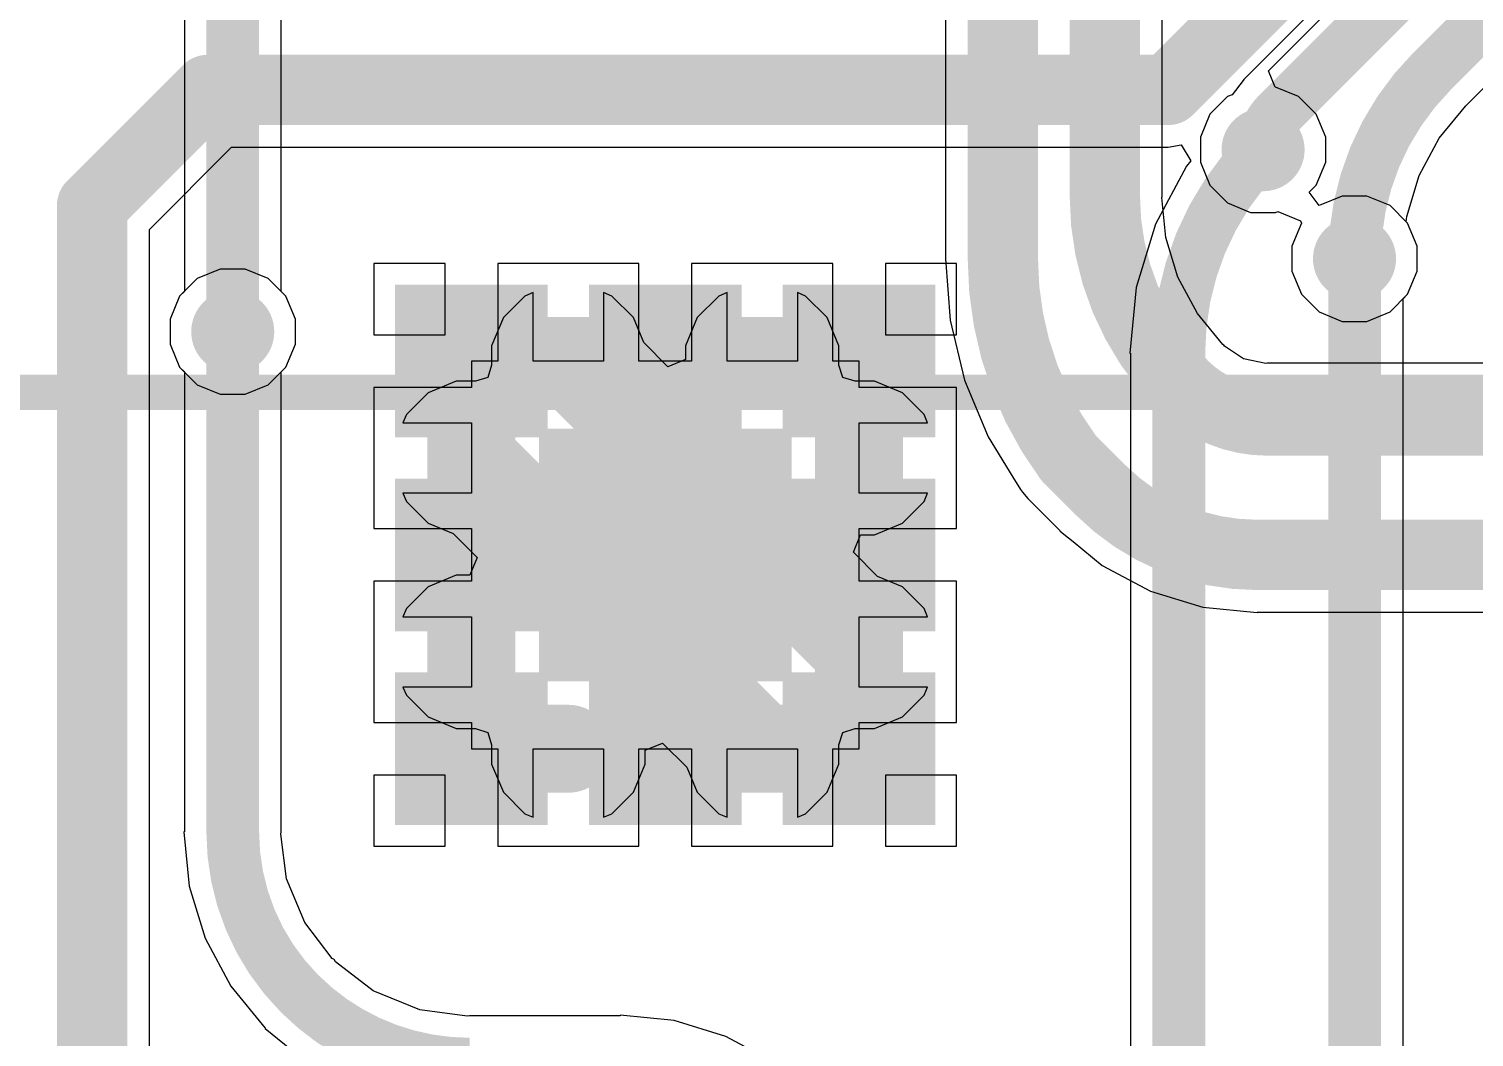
# Model space of a CAD drawing. Header units: millimetres. Extents: x -0.86 to 3.12, y -2.15 to 0.92.
# Drawn here: x 0.3533 to 0.7643, y -0.9484 to -0.6617 of the extents above; entities that cross this region are included whole.
import ezdxf

# ---------------------------------------------------------------- set-up
doc = ezdxf.new("R2010")
doc.units = ezdxf.units.MM
doc.header["$MEASUREMENT"] = 0
for name, color, linetype in [('BottomLayer', 5, 'Continuous'), ('BottomSolder', 6, 'Continuous'), ('Mechanical1', 6, 'Continuous'), ('Mechanical2', 216, 'Continuous'), ('MultiLayer', 9, 'Continuous'), ('PadHoleLayer', 156, 'Continuous'), ('TopLayer', 1, 'Continuous'), ('TopPaste', 8, 'Continuous'), ('TopSolder', 216, 'Continuous'), ('ViaHoleLayer', 16, 'Continuous')]:
    doc.layers.add(name, color=color, linetype=linetype)

# ---------------------------------------------------------------- blocks, each defined once
blk = doc.blocks.new('38_SMD_M______12')
at = {"layer": 'BottomLayer'}
h = blk.add_hatch(color=5, dxfattribs=at)
edge = h.paths.add_edge_path()
edge.add_arc((-0.0767716, 0.1007875), 0.011811, 0, 360)
h = blk.add_hatch(color=5, dxfattribs=at)
edge = h.paths.add_edge_path()
edge.add_arc((-0.0216537, 0.1007875), 0.011811, 0, 360)
h = blk.add_hatch(color=5, dxfattribs=at)
edge = h.paths.add_edge_path()
edge.add_arc((-0.1043305, 0.0732284), 0.011811, 0, 360)
h = blk.add_hatch(color=5, dxfattribs=at)
edge = h.paths.add_edge_path()
edge.add_arc((-0.0492127, 0.0732284), 0.011811, 0, 360)
h = blk.add_hatch(color=5, dxfattribs=at)
edge = h.paths.add_edge_path()
edge.add_arc((0.0059056, 0.0732284), 0.011811, 0, 360)
h = blk.add_hatch(color=5, dxfattribs=at)
edge = h.paths.add_edge_path()
edge.add_arc((-0.0767719, 0.0456691), 0.011811, 0, 360)
h = blk.add_hatch(color=5, dxfattribs=at)
edge = h.paths.add_edge_path()
edge.add_arc((-0.0216534, 0.0456694), 0.011811, 0, 360)
h = blk.add_hatch(color=5, dxfattribs=at)
edge = h.paths.add_edge_path()
edge.add_arc((-0.1043308, 0.0181101), 0.011811, 0, 360)
h = blk.add_hatch(color=5, dxfattribs=at)
edge = h.paths.add_edge_path()
edge.add_arc((-0.0492125, 0.0181103), 0.011811, 0, 360)
h = blk.add_hatch(color=5, dxfattribs=at)
edge = h.paths.add_edge_path()
edge.add_arc((0.0059054, 0.0181102), 0.011811, 0, 360)
h = blk.add_hatch(color=5, dxfattribs=at)
edge = h.paths.add_edge_path()
edge.add_arc((-0.0767717, -0.0094488), 0.011811, 0, 360)
h = blk.add_hatch(color=5, dxfattribs=at)
edge = h.paths.add_edge_path()
edge.add_arc((-0.0216534, -0.0094486), 0.011811, 0, 360)
at = {"layer": 'BottomSolder'}
h = blk.add_hatch(color=6, dxfattribs=at)
edge = h.paths.add_edge_path()
edge.add_arc((-0.0767716, 0.1007875), 0.011811, 0, 360)
h = blk.add_hatch(color=6, dxfattribs=at)
edge = h.paths.add_edge_path()
edge.add_arc((-0.0216537, 0.1007875), 0.011811, 0, 360)
h = blk.add_hatch(color=6, dxfattribs=at)
edge = h.paths.add_edge_path()
edge.add_arc((-0.1043305, 0.0732284), 0.011811, 0, 360)
h = blk.add_hatch(color=6, dxfattribs=at)
edge = h.paths.add_edge_path()
edge.add_arc((-0.0492127, 0.0732284), 0.011811, 0, 360)
h = blk.add_hatch(color=6, dxfattribs=at)
edge = h.paths.add_edge_path()
edge.add_arc((0.0059056, 0.0732284), 0.011811, 0, 360)
h = blk.add_hatch(color=6, dxfattribs=at)
edge = h.paths.add_edge_path()
edge.add_arc((-0.0767719, 0.0456691), 0.011811, 0, 360)
h = blk.add_hatch(color=6, dxfattribs=at)
edge = h.paths.add_edge_path()
edge.add_arc((-0.0216534, 0.0456694), 0.011811, 0, 360)
h = blk.add_hatch(color=6, dxfattribs=at)
edge = h.paths.add_edge_path()
edge.add_arc((-0.1043308, 0.0181101), 0.011811, 0, 360)
h = blk.add_hatch(color=6, dxfattribs=at)
edge = h.paths.add_edge_path()
edge.add_arc((-0.0492125, 0.0181103), 0.011811, 0, 360)
h = blk.add_hatch(color=6, dxfattribs=at)
edge = h.paths.add_edge_path()
edge.add_arc((0.0059054, 0.0181102), 0.011811, 0, 360)
h = blk.add_hatch(color=6, dxfattribs=at)
edge = h.paths.add_edge_path()
edge.add_arc((-0.0767717, -0.0094488), 0.011811, 0, 360)
h = blk.add_hatch(color=6, dxfattribs=at)
edge = h.paths.add_edge_path()
edge.add_arc((-0.0216534, -0.0094486), 0.011811, 0, 360)
at = {"layer": 'MultiLayer'}
h = blk.add_hatch(color=9, dxfattribs=at)
edge = h.paths.add_edge_path()
edge.add_arc((-0.0767716, 0.1007875), 0.011811, 0, 360)
h = blk.add_hatch(color=9, dxfattribs=at)
edge = h.paths.add_edge_path()
edge.add_arc((-0.0216537, 0.1007875), 0.011811, 0, 360)
h = blk.add_hatch(color=9, dxfattribs=at)
edge = h.paths.add_edge_path()
edge.add_arc((-0.1043305, 0.0732284), 0.011811, 0, 360)
h = blk.add_hatch(color=9, dxfattribs=at)
edge = h.paths.add_edge_path()
edge.add_arc((-0.0492127, 0.0732284), 0.011811, 0, 360)
h = blk.add_hatch(color=9, dxfattribs=at)
edge = h.paths.add_edge_path()
edge.add_arc((0.0059056, 0.0732284), 0.011811, 0, 360)
h = blk.add_hatch(color=9, dxfattribs=at)
edge = h.paths.add_edge_path()
edge.add_arc((-0.0767719, 0.0456691), 0.011811, 0, 360)
h = blk.add_hatch(color=9, dxfattribs=at)
edge = h.paths.add_edge_path()
edge.add_arc((-0.0216534, 0.0456694), 0.011811, 0, 360)
h = blk.add_hatch(color=9, dxfattribs=at)
edge = h.paths.add_edge_path()
edge.add_arc((-0.1043308, 0.0181101), 0.011811, 0, 360)
h = blk.add_hatch(color=9, dxfattribs=at)
edge = h.paths.add_edge_path()
edge.add_arc((-0.0492125, 0.0181103), 0.011811, 0, 360)
h = blk.add_hatch(color=9, dxfattribs=at)
edge = h.paths.add_edge_path()
edge.add_arc((0.0059054, 0.0181102), 0.011811, 0, 360)
h = blk.add_hatch(color=9, dxfattribs=at)
edge = h.paths.add_edge_path()
edge.add_arc((-0.0767717, -0.0094488), 0.011811, 0, 360)
h = blk.add_hatch(color=9, dxfattribs=at)
edge = h.paths.add_edge_path()
edge.add_arc((-0.0216534, -0.0094486), 0.011811, 0, 360)
at = {"layer": 'PadHoleLayer'}
h = blk.add_hatch(color=156, dxfattribs=at)
edge = h.paths.add_edge_path()
edge.add_arc((-0.0767716, 0.1007875), 0.0059055, 0, 360)
h = blk.add_hatch(color=156, dxfattribs=at)
edge = h.paths.add_edge_path()
edge.add_arc((-0.0216537, 0.1007875), 0.0059055, 0, 360)
h = blk.add_hatch(color=156, dxfattribs=at)
edge = h.paths.add_edge_path()
edge.add_arc((-0.1043305, 0.0732284), 0.0059055, 0, 360)
h = blk.add_hatch(color=156, dxfattribs=at)
edge = h.paths.add_edge_path()
edge.add_arc((-0.0492127, 0.0732284), 0.0059055, 0, 360)
h = blk.add_hatch(color=156, dxfattribs=at)
edge = h.paths.add_edge_path()
edge.add_arc((0.0059056, 0.0732284), 0.0059055, 0, 360)
h = blk.add_hatch(color=156, dxfattribs=at)
edge = h.paths.add_edge_path()
edge.add_arc((-0.0767719, 0.0456691), 0.0059055, 0, 360)
h = blk.add_hatch(color=156, dxfattribs=at)
edge = h.paths.add_edge_path()
edge.add_arc((-0.0216534, 0.0456694), 0.0059055, 0, 360)
h = blk.add_hatch(color=156, dxfattribs=at)
edge = h.paths.add_edge_path()
edge.add_arc((-0.1043308, 0.0181101), 0.0059055, 0, 360)
h = blk.add_hatch(color=156, dxfattribs=at)
edge = h.paths.add_edge_path()
edge.add_arc((-0.0492125, 0.0181103), 0.0059055, 0, 360)
h = blk.add_hatch(color=156, dxfattribs=at)
edge = h.paths.add_edge_path()
edge.add_arc((0.0059054, 0.0181102), 0.0059055, 0, 360)
h = blk.add_hatch(color=156, dxfattribs=at)
edge = h.paths.add_edge_path()
edge.add_arc((-0.0767717, -0.0094488), 0.0059055, 0, 360)
h = blk.add_hatch(color=156, dxfattribs=at)
edge = h.paths.add_edge_path()
edge.add_arc((-0.0216534, -0.0094486), 0.0059055, 0, 360)
at = {"layer": 'TopLayer'}
for points in [[(-0.12204715, 0.11850385), (-0.08661405, 0.11850385), (-0.08661405, 0.08307075), (-0.12204715, 0.08307075)], [(-0.06692895, 0.11850385), (-0.03149585, 0.11850385), (-0.03149585, 0.08307075), (-0.06692895, 0.08307075)], [(-0.01181115, 0.11850395), (0.02362195, 0.11850395), (0.02362195, 0.08307085), (-0.01181115, 0.08307085)], [(-0.12204725, 0.06338585), (-0.08661415, 0.06338585), (-0.08661415, 0.02795275), (-0.12204725, 0.02795275)], [(-0.06692895, 0.06338595), (-0.03149585, 0.06338595), (-0.03149585, 0.02795285), (-0.06692895, 0.02795285)], [(-0.01181105, 0.06338595), (0.02362205, 0.06338595), (0.02362205, 0.02795285), (-0.01181105, 0.02795285)], [(-0.12204705, 0.00826765), (-0.08661395, 0.00826765), (-0.08661395, -0.02716545), (-0.12204705, -0.02716545)], [(-0.06692925, 0.00826795), (-0.03149615, 0.00826795), (-0.03149615, -0.02716515), (-0.06692925, -0.02716515)], [(-0.01181105, 0.00826785), (0.02362205, 0.00826785), (0.02362205, -0.02716525), (-0.01181105, -0.02716525)]]:
    blk.add_hatch(color=1, dxfattribs=at).paths.add_polyline_path(points)
h = blk.add_hatch(color=1, dxfattribs=at)
edge = h.paths.add_edge_path()
edge.add_arc((-0.0767716, 0.1007875), 0.011811, 0, 360)
h = blk.add_hatch(color=1, dxfattribs=at)
edge = h.paths.add_edge_path()
edge.add_arc((-0.0216537, 0.1007875), 0.011811, 0, 360)
h = blk.add_hatch(color=1, dxfattribs=at)
edge = h.paths.add_edge_path()
edge.add_arc((-0.1043305, 0.0732284), 0.011811, 0, 360)
h = blk.add_hatch(color=1, dxfattribs=at)
edge = h.paths.add_edge_path()
edge.add_arc((-0.0492127, 0.0732284), 0.011811, 0, 360)
h = blk.add_hatch(color=1, dxfattribs=at)
edge = h.paths.add_edge_path()
edge.add_arc((0.0059056, 0.0732284), 0.011811, 0, 360)
h = blk.add_hatch(color=1, dxfattribs=at)
edge = h.paths.add_edge_path()
edge.add_arc((-0.0767719, 0.0456691), 0.011811, 0, 360)
h = blk.add_hatch(color=1, dxfattribs=at)
edge = h.paths.add_edge_path()
edge.add_arc((-0.0216534, 0.0456694), 0.011811, 0, 360)
h = blk.add_hatch(color=1, dxfattribs=at)
edge = h.paths.add_edge_path()
edge.add_arc((-0.1043308, 0.0181101), 0.011811, 0, 360)
h = blk.add_hatch(color=1, dxfattribs=at)
edge = h.paths.add_edge_path()
edge.add_arc((-0.0492125, 0.0181103), 0.011811, 0, 360)
h = blk.add_hatch(color=1, dxfattribs=at)
edge = h.paths.add_edge_path()
edge.add_arc((0.0059054, 0.0181102), 0.011811, 0, 360)
h = blk.add_hatch(color=1, dxfattribs=at)
edge = h.paths.add_edge_path()
edge.add_arc((-0.0767717, -0.0094488), 0.011811, 0, 360)
h = blk.add_hatch(color=1, dxfattribs=at)
edge = h.paths.add_edge_path()
edge.add_arc((-0.0216534, -0.0094486), 0.011811, 0, 360)
at = {"layer": 'TopPaste'}
for points in [[(-0.12204715, 0.11850385), (-0.08661405, 0.11850385), (-0.08661405, 0.08307075), (-0.12204715, 0.08307075)], [(-0.06692895, 0.11850385), (-0.03149585, 0.11850385), (-0.03149585, 0.08307075), (-0.06692895, 0.08307075)], [(-0.01181115, 0.11850395), (0.02362195, 0.11850395), (0.02362195, 0.08307085), (-0.01181115, 0.08307085)], [(-0.12204725, 0.06338585), (-0.08661415, 0.06338585), (-0.08661415, 0.02795275), (-0.12204725, 0.02795275)], [(-0.06692895, 0.06338595), (-0.03149585, 0.06338595), (-0.03149585, 0.02795285), (-0.06692895, 0.02795285)], [(-0.01181105, 0.06338595), (0.02362205, 0.06338595), (0.02362205, 0.02795285), (-0.01181105, 0.02795285)], [(-0.12204705, 0.00826765), (-0.08661395, 0.00826765), (-0.08661395, -0.02716545), (-0.12204705, -0.02716545)], [(-0.06692925, 0.00826795), (-0.03149615, 0.00826795), (-0.03149615, -0.02716515), (-0.06692925, -0.02716515)], [(-0.01181105, 0.00826785), (0.02362205, 0.00826785), (0.02362205, -0.02716525), (-0.01181105, -0.02716525)]]:
    blk.add_hatch(color=8, dxfattribs=at).paths.add_polyline_path(points)
at = {"layer": 'TopSolder'}
for points in [[(-0.12604715, 0.12250385), (-0.08261405, 0.12250385), (-0.08261405, 0.07907075), (-0.12604715, 0.07907075)], [(-0.07092895, 0.12250385), (-0.02749585, 0.12250385), (-0.02749585, 0.07907075), (-0.07092895, 0.07907075)], [(-0.01581115, 0.12250395), (0.02762195, 0.12250395), (0.02762195, 0.07907085), (-0.01581115, 0.07907085)], [(-0.12604725, 0.06738585), (-0.08261415, 0.06738585), (-0.08261415, 0.02395275), (-0.12604725, 0.02395275)], [(-0.07092895, 0.06738595), (-0.02749585, 0.06738595), (-0.02749585, 0.02395285), (-0.07092895, 0.02395285)], [(-0.01581105, 0.06738595), (0.02762205, 0.06738595), (0.02762205, 0.02395285), (-0.01581105, 0.02395285)], [(-0.12604705, 0.01226765), (-0.08261395, 0.01226765), (-0.08261395, -0.03116545), (-0.12604705, -0.03116545)], [(-0.07092925, 0.01226795), (-0.02749615, 0.01226795), (-0.02749615, -0.03116515), (-0.07092925, -0.03116515)], [(-0.01581105, 0.01226785), (0.02762205, 0.01226785), (0.02762205, -0.03116525), (-0.01581105, -0.03116525)]]:
    blk.add_hatch(color=216, dxfattribs=at).paths.add_polyline_path(points)
h = blk.add_hatch(color=216, dxfattribs=at)
edge = h.paths.add_edge_path()
edge.add_arc((-0.0767716, 0.1007875), 0.011811, 0, 360)
h = blk.add_hatch(color=216, dxfattribs=at)
edge = h.paths.add_edge_path()
edge.add_arc((-0.0216537, 0.1007875), 0.011811, 0, 360)
h = blk.add_hatch(color=216, dxfattribs=at)
edge = h.paths.add_edge_path()
edge.add_arc((-0.1043305, 0.0732284), 0.011811, 0, 360)
h = blk.add_hatch(color=216, dxfattribs=at)
edge = h.paths.add_edge_path()
edge.add_arc((-0.0492127, 0.0732284), 0.011811, 0, 360)
h = blk.add_hatch(color=216, dxfattribs=at)
edge = h.paths.add_edge_path()
edge.add_arc((0.0059056, 0.0732284), 0.011811, 0, 360)
h = blk.add_hatch(color=216, dxfattribs=at)
edge = h.paths.add_edge_path()
edge.add_arc((-0.0767719, 0.0456691), 0.011811, 0, 360)
h = blk.add_hatch(color=216, dxfattribs=at)
edge = h.paths.add_edge_path()
edge.add_arc((-0.0216534, 0.0456694), 0.011811, 0, 360)
h = blk.add_hatch(color=216, dxfattribs=at)
edge = h.paths.add_edge_path()
edge.add_arc((-0.1043308, 0.0181101), 0.011811, 0, 360)
h = blk.add_hatch(color=216, dxfattribs=at)
edge = h.paths.add_edge_path()
edge.add_arc((-0.0492125, 0.0181103), 0.011811, 0, 360)
h = blk.add_hatch(color=216, dxfattribs=at)
edge = h.paths.add_edge_path()
edge.add_arc((0.0059054, 0.0181102), 0.011811, 0, 360)
h = blk.add_hatch(color=216, dxfattribs=at)
edge = h.paths.add_edge_path()
edge.add_arc((-0.0767717, -0.0094488), 0.011811, 0, 360)
h = blk.add_hatch(color=216, dxfattribs=at)
edge = h.paths.add_edge_path()
edge.add_arc((-0.0216534, -0.0094486), 0.011811, 0, 360)

msp = doc.modelspace()

# ---------------------------------------------------------------- hatches: boundary and pattern name
at = {"layer": 'BottomLayer'}
h = msp.add_hatch(color=5, dxfattribs=at)
edge = h.paths.add_edge_path()
edge.add_arc((0.7042784, -0.6960467), 0.011811, 0, 360)
h = msp.add_hatch(color=5, dxfattribs=at)
edge = h.paths.add_edge_path()
edge.add_arc((0.7302784, -0.7270467), 0.011811, 0, 360)
h = msp.add_hatch(color=5, dxfattribs=at)
edge = h.paths.add_edge_path()
edge.add_arc((0.4112784, -0.7477897), 0.011811, 0, 360)
msp.add_hatch(color=5, dxfattribs=at).paths.add_polyline_path([(0.4983678, -0.84717), (0.570189, -0.84717), (0.570189, -0.7753488), (0.4983678, -0.7753488)])
at = {"layer": 'TopLayer'}
h = msp.add_hatch(color=1, dxfattribs=at)
edge = h.paths.add_edge_path()
edge.add_arc((0.7042784, -0.6960467), 0.011811, 0, 360)
h = msp.add_hatch(color=1, dxfattribs=at)
edge = h.paths.add_edge_path()
edge.add_arc((0.7302784, -0.7270467), 0.011811, 0, 360)
h = msp.add_hatch(color=1, dxfattribs=at)
edge = h.paths.add_edge_path()
edge.add_arc((0.4112784, -0.7477897), 0.011811, 0, 360)
at = {"layer": 'ViaHoleLayer'}
h = msp.add_hatch(color=16, dxfattribs=at)
edge = h.paths.add_edge_path()
edge.add_arc((0.7042784, -0.6960467), 0.0059055, 0, 360)
h = msp.add_hatch(color=16, dxfattribs=at)
edge = h.paths.add_edge_path()
edge.add_arc((0.7302784, -0.7270467), 0.0059055, 0, 360)
h = msp.add_hatch(color=16, dxfattribs=at)
edge = h.paths.add_edge_path()
edge.add_arc((0.4112784, -0.7477897), 0.0059055, 0, 360)

# ---------------------------------------------------------------- linework, layer by layer
at = {"layer": 'BottomLayer'}
for p, q in [((0.8128568, -0.5620023), (0.7023237, -0.6725354)), ((0.3975139, -0.5907452), (0.3975139, -0.7363657)), ((0.4250429, -0.7363657), (0.4250429, -0.5907452)), ((0.6139649, -0.6202047), (0.6139649, -0.7270467)), ((0.6755919, -0.7093101), (0.6755919, -0.6502047)), ((0.7023237, -0.6725354), (0.6987882, -0.6760707)), ((0.7621112, -0.683426), (0.7752487, -0.6702885)), ((0.6985715, -0.6763907), (0.6954879, -0.6804094)), ((0.6987791, -0.67608), (0.6985715, -0.6763907)), ((0.6987882, -0.6760707), (0.6987791, -0.67608)), ((0.6941893, -0.6809473), (0.689179, -0.6859576)), ((0.6954879, -0.6804094), (0.6941893, -0.6809473)), ((0.689179, -0.6859576), (0.6864674, -0.6925039)), ((0.754388, -0.6927397), (0.7619349, -0.6835438)), ((0.7619349, -0.6835438), (0.7621112, -0.683426)), ((0.6864674, -0.6925039), (0.6864674, -0.6995895)), ((0.7486816, -0.7034157), (0.754388, -0.6927397)), ((0.6864674, -0.6995895), (0.689179, -0.7061358)), ((0.689179, -0.7061358), (0.6941893, -0.7111461)), ((0.7451676, -0.7149997), (0.7486816, -0.7034157)), ((0.6755235, -0.7096537), (0.6755919, -0.7093101)), ((0.6766417, -0.7210067), (0.6755235, -0.7096537)), ((0.6941893, -0.7111461), (0.7007356, -0.7138577)), ((0.7007356, -0.7138577), (0.7078212, -0.7138577)), ((0.7078212, -0.7138577), (0.7084945, -0.7135788)), ((0.7084945, -0.7135788), (0.7148897, -0.7162544)), ((0.7450109, -0.7165907), (0.7451676, -0.7149997)), ((0.715179, -0.7169577), (0.7124674, -0.7235039)), ((0.7148897, -0.7162544), (0.715179, -0.7169577)), ((0.7453778, -0.7169576), (0.7450109, -0.7165907)), ((0.7480894, -0.7235039), (0.7453778, -0.7169576)), ((0.6800535, -0.7322538), (0.6766417, -0.7210067)), ((0.6139649, -0.7270467), (0.6139343, -0.7270467)), ((0.6139343, -0.7270467), (0.6153085, -0.7445079)), ((0.7124674, -0.7235039), (0.7124674, -0.7305895)), ((0.7480894, -0.7305895), (0.7480894, -0.7235039)), ((0.7124674, -0.7305895), (0.715179, -0.7371358)), ((0.7453778, -0.7371358), (0.7480894, -0.7305895)), ((0.6855939, -0.7426191), (0.6800535, -0.7322538)), ((0.396179, -0.7377006), (0.3934674, -0.7442469)), ((0.3975139, -0.7363657), (0.396179, -0.7377006)), ((0.4263778, -0.7377006), (0.4250429, -0.7363657)), ((0.4290894, -0.7442469), (0.4263778, -0.7377006)), ((0.4943645, -0.7376506), (0.4882289, -0.7437862)), ((0.4967193, -0.7366752), (0.4943645, -0.7376506)), ((0.4967193, -0.7561412), (0.4967193, -0.7366752)), ((0.5190743, -0.7376506), (0.5167193, -0.7366751)), ((0.5167193, -0.7366751), (0.5167193, -0.7561412)), ((0.5252099, -0.7437862), (0.5190743, -0.7376506)), ((0.5494827, -0.7376508), (0.5433471, -0.7437864)), ((0.5518377, -0.7366753), (0.5494827, -0.7376508)), ((0.5518377, -0.7561412), (0.5518377, -0.7366753)), ((0.5741925, -0.7376508), (0.5718377, -0.7366754)), ((0.5718377, -0.7366754), (0.5718377, -0.7561412)), ((0.5803281, -0.7437864), (0.5741925, -0.7376508)), ((0.715179, -0.7371358), (0.7201893, -0.7421461)), ((0.7403675, -0.7421461), (0.7453778, -0.7371358)), ((0.4882289, -0.7437862), (0.4849084, -0.7518026)), ((0.5281585, -0.7509048), (0.5252099, -0.7437862)), ((0.5433471, -0.7437864), (0.5400266, -0.7518028)), ((0.5836486, -0.7518028), (0.5803281, -0.7437864)), ((0.6928308, -0.7514375), (0.6855939, -0.7426191)), ((0.7201893, -0.7421461), (0.7267356, -0.7448577)), ((0.7338212, -0.7448577), (0.7403675, -0.7421461)), ((0.3934674, -0.7442469), (0.3934674, -0.7513325)), ((0.4290894, -0.7513325), (0.4290894, -0.7442469)), ((0.6153085, -0.7445079), (0.6193974, -0.7615391)), ((0.7267356, -0.7448577), (0.7338212, -0.7448577)), ((0.3934674, -0.7513325), (0.396179, -0.7578788)), ((0.4263778, -0.7578788), (0.4290894, -0.7513325)), ((0.4849084, -0.7518026), (0.4849084, -0.75727)), ((0.5350266, -0.7577729), (0.5281585, -0.7509048)), ((0.5400266, -0.7518028), (0.5400266, -0.7557018)), ((0.5836486, -0.7572697), (0.5836486, -0.7518028)), ((0.6931223, -0.7516322), (0.6928308, -0.7514375)), ((0.6933374, -0.7519541), (0.6931223, -0.7516322)), ((0.6987146, -0.755547), (0.6933374, -0.7519541)), ((0.5167193, -0.7561412), (0.4967193, -0.7561412)), ((0.5400266, -0.7557018), (0.5350266, -0.7577729)), ((0.5718377, -0.7561412), (0.5518377, -0.7561412)), ((0.7050576, -0.7568087), (0.6987146, -0.755547)), ((0.396179, -0.7578788), (0.4011893, -0.7628891)), ((0.4213675, -0.7628891), (0.4263778, -0.7578788)), ((0.4849084, -0.75727), (0.4838284, -0.7608092)), ((0.5847285, -0.7608092), (0.5836486, -0.7572697)), ((0.7054372, -0.7567332), (0.7050576, -0.7568087)), ((0.774857, -0.7567332), (0.7054372, -0.7567332)), ((0.4011893, -0.7628891), (0.4077356, -0.7656007)), ((0.4148212, -0.7656007), (0.4213675, -0.7628891)), ((0.4748218, -0.7618894), (0.4668054, -0.7652099)), ((0.480289, -0.7618894), (0.4748218, -0.7618894)), ((0.4838284, -0.7608092), (0.480289, -0.7618894)), ((0.588268, -0.7618891), (0.5847285, -0.7608092)), ((0.5937349, -0.7618891), (0.588268, -0.7618891)), ((0.6017513, -0.7652096), (0.5937349, -0.7618891)), ((0.6193974, -0.7615391), (0.6261001, -0.7777209)), ((0.4077356, -0.7656007), (0.4148212, -0.7656007)), ((0.4668054, -0.7652099), (0.4606698, -0.7713455)), ((0.6078869, -0.7713452), (0.6017513, -0.7652096)), ((0.4606698, -0.7713455), (0.4596943, -0.7737005)), ((0.6088623, -0.7737), (0.6078869, -0.7713452)), ((0.4596943, -0.7737005), (0.4791604, -0.7737005)), ((0.4791604, -0.7737005), (0.4791604, -0.7937005)), ((0.5893965, -0.7937), (0.5893965, -0.7737)), ((0.5893965, -0.7737), (0.6088623, -0.7737)), ((0.6261001, -0.7777209), (0.6331324, -0.7891967)), ((0.6331324, -0.7891967), (0.6352515, -0.7926552)), ((0.6352515, -0.7926552), (0.6358682, -0.793377)), ((0.4791604, -0.7937005), (0.4596944, -0.7937005)), ((0.4596944, -0.7937005), (0.4606698, -0.7960553)), ((0.4606698, -0.7960553), (0.4668054, -0.8021909)), ((0.6088624, -0.7937), (0.5893965, -0.7937)), ((0.6017513, -0.8021906), (0.6078869, -0.796055)), ((0.6078869, -0.796055), (0.6088624, -0.7937)), ((0.6358682, -0.793377), (0.6374169, -0.7952356)), ((0.6374169, -0.7952356), (0.6465195, -0.8043382)), ((0.4668054, -0.8021909), (0.4739242, -0.8051396)), ((0.4739242, -0.8051396), (0.4807919, -0.8120073)), ((0.5937349, -0.8055111), (0.6017513, -0.8021906)), ((0.6465195, -0.8043382), (0.6464709, -0.8043871)), ((0.6464709, -0.8043871), (0.6464913, -0.804404)), ((0.6464913, -0.804404), (0.6476561, -0.8053598)), ((0.6476561, -0.8053598), (0.6502239, -0.807467)), ((0.5877648, -0.8105111), (0.5898359, -0.8055111)), ((0.5898359, -0.8055111), (0.5937349, -0.8055111)), ((0.6502239, -0.807467), (0.650225, -0.8074678)), ((0.650225, -0.8074678), (0.6585024, -0.8142609)), ((0.4807919, -0.8120073), (0.4787208, -0.8170073)), ((0.594633, -0.8173793), (0.5877648, -0.8105111)), ((0.4748218, -0.8170073), (0.4668054, -0.8203278)), ((0.4787208, -0.8170073), (0.4748218, -0.8170073)), ((0.6017515, -0.8203279), (0.594633, -0.8173793)), ((0.6585024, -0.8142609), (0.6722289, -0.8215979)), ((0.4668054, -0.8203278), (0.4606698, -0.8264634)), ((0.6078871, -0.8264635), (0.6017515, -0.8203279)), ((0.6722289, -0.8215979), (0.687123, -0.8261159)), ((0.4606698, -0.8264634), (0.4596943, -0.8288185)), ((0.4596943, -0.8288185), (0.4791603, -0.8288185)), ((0.4791603, -0.8288185), (0.4791603, -0.8488185)), ((0.5893968, -0.8488186), (0.5893968, -0.8288186)), ((0.5893968, -0.8288186), (0.6088626, -0.8288186)), ((0.6088626, -0.8288186), (0.6078871, -0.8264635)), ((0.687123, -0.8261159), (0.7026123, -0.8276415)), ((0.7026123, -0.8276415), (0.7026123, -0.8275727)), ((0.7026123, -0.8275727), (0.7866811, -0.8275727)), ((0.4791603, -0.8488185), (0.4596945, -0.8488185)), ((0.4596945, -0.8488185), (0.4606698, -0.8511732)), ((0.6088624, -0.8488186), (0.5893968, -0.8488186)), ((0.6078871, -0.8511733), (0.6088624, -0.8488186)), ((0.4606698, -0.8511732), (0.4668054, -0.8573088)), ((0.6017515, -0.8573089), (0.6078871, -0.8511733)), ((0.4668054, -0.8573088), (0.4748218, -0.8606293)), ((0.5937351, -0.8606294), (0.6017515, -0.8573089)), ((0.4748218, -0.8606293), (0.480289, -0.8606293)), ((0.480289, -0.8606293), (0.4838283, -0.8617092)), ((0.4838283, -0.8617092), (0.4849084, -0.8652487)), ((0.5836487, -0.8652488), (0.5847286, -0.8617095)), ((0.5847286, -0.8617095), (0.5882681, -0.8606294)), ((0.5882681, -0.8606294), (0.5937351, -0.8606294)), ((0.4849084, -0.8652487), (0.4849084, -0.8707157)), ((0.4967194, -0.8858431), (0.4967194, -0.8663772)), ((0.4967194, -0.8663772), (0.5167194, -0.8663772)), ((0.5167194, -0.8663772), (0.5167194, -0.8858431)), ((0.5285304, -0.8668169), (0.5335304, -0.8647458)), ((0.5285304, -0.8707157), (0.5285304, -0.8668169)), ((0.5335304, -0.8647458), (0.5403987, -0.8716141)), ((0.5518375, -0.8858433), (0.5518375, -0.8663775)), ((0.5518375, -0.8663775), (0.5718375, -0.8663775)), ((0.5718375, -0.8663775), (0.5718375, -0.8858435)), ((0.5836487, -0.870716), (0.5836487, -0.8652488)), ((0.4849084, -0.8707157), (0.4882289, -0.8787321)), ((0.5252099, -0.8787321), (0.5285304, -0.8707157)), ((0.5803282, -0.8787324), (0.5836487, -0.870716)), ((0.5403987, -0.8716141), (0.5433472, -0.8787324)), ((0.4882289, -0.8787321), (0.4943645, -0.8848677)), ((0.5190743, -0.8848677), (0.5252099, -0.8787321)), ((0.5433472, -0.8787324), (0.5494828, -0.884868)), ((0.5741926, -0.884868), (0.5803282, -0.8787324)), ((0.4943645, -0.8848677), (0.4967194, -0.8858431)), ((0.5167194, -0.8858431), (0.5190743, -0.8848677)), ((0.5494828, -0.884868), (0.5518375, -0.8858433)), ((0.5718375, -0.8858435), (0.5741926, -0.884868))]:
    msp.add_line(p, q, dxfattribs=at)
for points, const_width in [([(0.708521, -0.6858041), (1.2000876, -0.1942375)], 0.015), ([(0.7523782, -0.673693), (1.1960542, -0.230017)], 0.015), ([(0.4112784, -0.7477897), (0.4112784, -0.5907452)], 0.015), ([(0.6302784, -0.7270467), (0.6302784, -0.6130467)], 0.02), ([(0.6592784, -0.7093101), (0.6592784, -0.6430467)], 0.02), ([(0.7085122, -0.6858129), (0.708521, -0.6858041)], 0.015), ([(0.5067194, -0.7561411), (0.5342784, -0.7837001)], 0.025), ([(0.7054372, -0.7730467), (0.774857, -0.7730467)], 0.02), ([(0.4791603, -0.7837004), (0.4791604, -0.7837004)], 0.025), ([(0.4791604, -0.7837004), (0.5067194, -0.8112594)], 0.025), ([(0.5342784, -0.7837001), (0.5342788, -0.7837001)], 0.025), ([(0.6489522, -0.7837001), (0.6580551, -0.792803)], 0.02), ([(0.5067192, -0.8112594), (0.5067194, -0.8112594)], 0.025), ([(0.5618375, -0.8112593), (0.5618375, -0.8112592)], 0.025), ([(0.5618375, -0.8112593), (0.5893966, -0.8388184)], 0.025), ([(0.7026123, -0.8112592), (0.7866811, -0.8112592)], 0.02), ([(0.5342787, -0.8388186), (0.5618376, -0.8663775)], 0.025), ([(0.5893966, -0.8388184), (0.5893966, -0.8388183)], 0.025), ([(0.5618376, -0.8663775), (0.5618377, -0.8663775)], 0.025)]:
    msp.add_lwpolyline(points, dxfattribs=dict(at, const_width=const_width))
for points, const_width in [([(0.7302784, -0.7270467, -0.198912367379658), (0.7523782, -0.6736929)], 0.015), ([(0.7042784, -0.6960467, -0.1986868207538043), (0.7085122, -0.6858129)], 0.015), ([(0.7085122, -0.6858129, -0.0002169716322850045), (0.708521, -0.685804)], 0.015), ([(0.6815869, -0.7631676, -0.198912367379658), (0.6592784, -0.7093101)], 0.02), ([(0.6489522, -0.7837001, -0.1605591274456576), (0.6302784, -0.7270467)], 0.02), ([(0.7054372, -0.7730467, -0.198912367379658), (0.6815869, -0.7631676)], 0.02), ([(0.6580699, -0.7928178, -8.283055570892822e-05), (0.6580551, -0.792803)], 0.02), ([(0.7026123, -0.8112592, -0.1988262609581138), (0.6580699, -0.7928178)], 0.02)]:
    msp.add_lwpolyline(points, format="xyb", dxfattribs=dict(at, const_width=const_width))
for points, const_width in [([(0.7486282, -0.6736929, 1), (0.7561282, -0.6736929, 1)], 0.0075), ([(0.7486282, -0.673693, 1), (0.7561282, -0.673693, 1)], 0.0075), ([(0.7047622, -0.6858129, 1), (0.7122622, -0.6858129, 1)], 0.0075), ([(0.7047622, -0.6858129, 1), (0.7122622, -0.6858129, 1)], 0.0075), ([(0.7047622, -0.6858129, 1), (0.7122622, -0.6858129, 1)], 0.0075), ([(0.704771, -0.685804, 1), (0.712271, -0.685804, 1)], 0.0075), ([(0.704771, -0.6858041, 1), (0.712271, -0.6858041, 1)], 0.0075), ([(0.704771, -0.6858041, 1), (0.712271, -0.6858041, 1)], 0.0075), ([(0.7005284, -0.6960467, 1), (0.7080284, -0.6960467, 1)], 0.0075), ([(0.6542784, -0.7093101, 1), (0.6642784, -0.7093101, 1)], 0.01), ([(0.6542784, -0.7093101, 1), (0.6642784, -0.7093101, 1)], 0.01), ([(0.6252784, -0.7270467, 1), (0.6352784, -0.7270467, 1)], 0.01), ([(0.6252784, -0.7270467, 1), (0.6352784, -0.7270467, 1)], 0.01), ([(0.7265284, -0.7270467, 1), (0.7340284, -0.7270467, 1)], 0.0075), ([(0.4075284, -0.7477897, 1), (0.4150284, -0.7477897, 1)], 0.0075), ([(0.5004694, -0.7561411, 1), (0.5129694, -0.7561411, 1)], 0.0125), ([(0.6765869, -0.7631676, 1), (0.6865869, -0.7631676, 1)], 0.01), ([(0.6765869, -0.7631676, 1), (0.6865869, -0.7631676, 1)], 0.01), ([(0.7004372, -0.7730467, 1), (0.7104372, -0.7730467, 1)], 0.01), ([(0.7004372, -0.7730467, 1), (0.7104372, -0.7730467, 1)], 0.01), ([(0.4729103, -0.7837004, 1), (0.4854103, -0.7837004, 1)], 0.0125), ([(0.4729104, -0.7837004, 1), (0.4854104, -0.7837004, 1)], 0.0125), ([(0.4729104, -0.7837004, 1), (0.4854104, -0.7837004, 1)], 0.0125), ([(0.5280284, -0.7837001, 1), (0.5405284, -0.7837001, 1)], 0.0125), ([(0.5280284, -0.7837001, 1), (0.5405284, -0.7837001, 1)], 0.0125), ([(0.5280288, -0.7837001, 1), (0.5405288, -0.7837001, 1)], 0.0125), ([(0.6439522, -0.7837001, 1), (0.6539522, -0.7837001, 1)], 0.01), ([(0.6439522, -0.7837001, 1), (0.6539522, -0.7837001, 1)], 0.01), ([(0.6530551, -0.792803, 1), (0.6630551, -0.792803, 1)], 0.01), ([(0.6530551, -0.792803, 1), (0.6630551, -0.792803, 1)], 0.01), ([(0.6530699, -0.7928178, 1), (0.6630699, -0.7928178, 1)], 0.01), ([(0.6530699, -0.7928178, 1), (0.6630699, -0.7928178, 1)], 0.01), ([(0.5004692, -0.8112594, 1), (0.5129692, -0.8112594, 1)], 0.0125), ([(0.5004694, -0.8112594, 1), (0.5129694, -0.8112594, 1)], 0.0125), ([(0.5004694, -0.8112594, 1), (0.5129694, -0.8112594, 1)], 0.0125), ([(0.5555875, -0.8112592, 1), (0.5680875, -0.8112592, 1)], 0.0125), ([(0.5555875, -0.8112593, 1), (0.5680875, -0.8112593, 1)], 0.0125), ([(0.5555875, -0.8112593, 1), (0.5680875, -0.8112593, 1)], 0.0125), ([(0.6976123, -0.8112592, 1), (0.7076123, -0.8112592, 1)], 0.01), ([(0.6976123, -0.8112592, 1), (0.7076123, -0.8112592, 1)], 0.01), ([(0.5280287, -0.8388186, 1), (0.5405287, -0.8388186, 1)], 0.0125), ([(0.5831466, -0.8388183, 1), (0.5956466, -0.8388183, 1)], 0.0125), ([(0.5831466, -0.8388184, 1), (0.5956466, -0.8388184, 1)], 0.0125), ([(0.5831466, -0.8388184, 1), (0.5956466, -0.8388184, 1)], 0.0125), ([(0.5555876, -0.8663775, 1), (0.5680876, -0.8663775, 1)], 0.0125), ([(0.5555876, -0.8663775, 1), (0.5680876, -0.8663775, 1)], 0.0125), ([(0.5555877, -0.8663775, 1), (0.5680877, -0.8663775, 1)], 0.0125)]:
    msp.add_lwpolyline(points, format="xyb", close=True, dxfattribs=dict(at, const_width=const_width))
at = {"layer": 'Mechanical1', "const_width": 0.01}
msp.add_lwpolyline([(0.0408131, 0.0155972, -3.064050539179198), (0.0296403, -1.5298955)], format="xyb", dxfattribs=at)
msp.add_lwpolyline([(-0.4037216, -0.7650467), (2.5893414, -0.7650467)], dxfattribs=at)
at = {"layer": 'Mechanical2', "const_width": 0.01}
msp.add_lwpolyline([(1.9986701, 0.2156704, -1.122171366645898), (-0.011594, -1.5132862)], format="xyb", dxfattribs=at)
at = {"layer": 'TopLayer'}
for p, q in [((0.7057796, -0.6736163), (0.7418766, -0.6375193)), ((0.7076931, -0.6782357), (0.7057796, -0.6736163)), ((0.7078212, -0.6782357), (0.7076931, -0.6782357)), ((0.7143675, -0.6809473), (0.7078212, -0.6782357)), ((0.7193778, -0.6859576), (0.7143675, -0.6809473)), ((0.7220894, -0.6925039), (0.7193778, -0.6859576)), ((0.7220894, -0.6995895), (0.7220894, -0.6925039)), ((0.3875919, -0.7187259), (0.4109576, -0.6953602)), ((0.4109576, -0.6953602), (0.6772784, -0.6953602)), ((0.6772784, -0.6953602), (0.6810084, -0.6946182)), ((0.6810084, -0.6946182), (0.6837386, -0.6991732)), ((0.682493, -0.7006909), (0.6736406, -0.7172525)), ((0.6837386, -0.6991732), (0.682493, -0.7006909)), ((0.7193778, -0.7061358), (0.7220894, -0.6995895)), ((0.7174187, -0.7080949), (0.7193778, -0.7061358)), ((0.7201894, -0.7119473), (0.7174187, -0.7080949)), ((0.7267356, -0.7092357), (0.7201894, -0.7119473)), ((0.7338212, -0.7092357), (0.7267356, -0.7092357)), ((0.7403675, -0.7119473), (0.7338212, -0.7092357)), ((0.7453778, -0.7169576), (0.7403675, -0.7119473)), ((0.3875919, -1.0052894), (0.3875919, -0.7187259)), ((0.6736406, -0.7172525), (0.6681894, -0.7352229)), ((0.7480894, -0.7235039), (0.7453778, -0.7169576)), ((0.7480894, -0.7305895), (0.7480894, -0.7235039)), ((0.4077356, -0.7299787), (0.4011893, -0.7326903)), ((0.4148212, -0.7299787), (0.4077356, -0.7299787)), ((0.4213675, -0.7326903), (0.4148212, -0.7299787)), ((0.4716605, -0.7284248), (0.4514439, -0.7284248)), ((0.4514439, -0.7284248), (0.4514439, -0.7486412)), ((0.4716605, -0.7486412), (0.4716605, -0.7284248)), ((0.5065619, -0.7284248), (0.4866605, -0.7284248)), ((0.4866605, -0.7284248), (0.4866605, -0.7561412)), ((0.5267784, -0.7284247), (0.5065619, -0.7284247)), ((0.5065619, -0.7284247), (0.5065619, -0.7284248)), ((0.5267784, -0.7561412), (0.5267784, -0.7284247)), ((0.5818964, -0.7284247), (0.5417784, -0.7284247)), ((0.5417784, -0.7284247), (0.5417784, -0.7561412)), ((0.5818964, -0.7561411), (0.5818964, -0.7284247)), ((0.617113, -0.7284247), (0.5968964, -0.7284247)), ((0.5968964, -0.7284247), (0.5968964, -0.7486411)), ((0.617113, -0.7486411), (0.617113, -0.7284247)), ((0.7453778, -0.7371358), (0.7480894, -0.7305895)), ((0.4011893, -0.7326903), (0.396179, -0.7377006)), ((0.4263778, -0.7377006), (0.4213675, -0.7326903)), ((0.6681894, -0.7352229), (0.6663487, -0.7539115)), ((0.396179, -0.7377006), (0.3934674, -0.7442469)), ((0.4290894, -0.7442469), (0.4263778, -0.7377006)), ((0.7440744, -0.7384392), (0.7453778, -0.7371358)), ((0.7440744, -1.0710073), (0.7440744, -0.7384392)), ((0.3934674, -0.7442469), (0.3934674, -0.7513325)), ((0.4290894, -0.7513325), (0.4290894, -0.7442469)), ((0.3934674, -0.7513325), (0.396179, -0.7578788)), ((0.4263778, -0.7578788), (0.4290894, -0.7513325)), ((0.4514439, -0.7486412), (0.4716605, -0.7486412)), ((0.5968964, -0.7486411), (0.617113, -0.7486411)), ((0.4866605, -0.7561412), (0.4791605, -0.7561412)), ((0.4791605, -0.7561412), (0.4791605, -0.7636412)), ((0.5417784, -0.7561412), (0.5267784, -0.7561412)), ((0.5893964, -0.7561411), (0.5818964, -0.7561411)), ((0.5893964, -0.7636411), (0.5893964, -0.7561411)), ((0.6663487, -0.7539115), (0.6665455, -0.7539115)), ((0.6665455, -0.7539115), (0.6665455, -1.0674717)), ((0.396179, -0.7578788), (0.3975139, -0.7592137)), ((0.3975139, -0.7592137), (0.3975139, -0.8900243)), ((0.4250429, -0.7592137), (0.4263778, -0.7578788)), ((0.4250429, -0.8900243), (0.4250429, -0.7592137)), ((0.4791605, -0.7636412), (0.4514439, -0.7636412)), ((0.4514439, -0.7636412), (0.4514439, -0.7838578)), ((0.617113, -0.7636411), (0.5893964, -0.7636411)), ((0.617113, -0.7838577), (0.617113, -0.7636411)), ((0.4514439, -0.7838578), (0.451444, -0.7838578)), ((0.451444, -0.7838578), (0.451444, -0.8037591)), ((0.6171129, -0.8037594), (0.6171129, -0.7838577)), ((0.6171129, -0.7838577), (0.617113, -0.7838577)), ((0.451444, -0.8037591), (0.4791603, -0.8037591)), ((0.4791603, -0.8037591), (0.4791603, -0.8187591)), ((0.5893964, -0.8187594), (0.5893964, -0.8037594)), ((0.5893964, -0.8037594), (0.6171129, -0.8037594)), ((0.4791603, -0.8187591), (0.451444, -0.8187591)), ((0.451444, -0.8187591), (0.451444, -0.8389756)), ((0.6171129, -0.8187594), (0.5893964, -0.8187594)), ((0.6171129, -0.8386607), (0.6171129, -0.8187594)), ((0.451444, -0.8389756), (0.451444, -0.8588771)), ((0.6171132, -0.8386607), (0.6171129, -0.8386607)), ((0.6171132, -0.8588773), (0.6171132, -0.8386607)), ((0.451444, -0.8588771), (0.4791605, -0.8588771)), ((0.4791605, -0.8588771), (0.4791605, -0.8663771)), ((0.5893968, -0.8663773), (0.5893968, -0.8588773)), ((0.5893968, -0.8588773), (0.6171132, -0.8588773)), ((0.4791605, -0.8663771), (0.4866605, -0.8663771)), ((0.4866605, -0.8663771), (0.4866605, -0.8940938)), ((0.5267784, -0.8940939), (0.5267784, -0.8663773)), ((0.5267784, -0.8663773), (0.5417784, -0.8663773)), ((0.5417784, -0.8663773), (0.5417784, -0.8940939)), ((0.5818968, -0.8940937), (0.5818968, -0.8663773)), ((0.5818968, -0.8663773), (0.5893968, -0.8663773)), ((0.4716605, -0.8738771), (0.451444, -0.8738771)), ((0.451444, -0.8738771), (0.451444, -0.8940938)), ((0.4716605, -0.8940938), (0.4716605, -0.8738771)), ((0.6171132, -0.8738773), (0.5968968, -0.8738773)), ((0.5968968, -0.8738773), (0.5968968, -0.8940937)), ((0.6171132, -0.8940937), (0.6171132, -0.8738773)), ((0.3975139, -0.8900243), (0.3973982, -0.8900243)), ((0.3973982, -0.8900243), (0.3989155, -0.9054297)), ((0.4249194, -0.8906453), (0.4250429, -0.8900243)), ((0.4265933, -0.9033603), (0.4249194, -0.8906453)), ((0.451444, -0.8940938), (0.4716605, -0.8940938)), ((0.4866605, -0.8940938), (0.506562, -0.8940938)), ((0.506562, -0.8940938), (0.506562, -0.8940939)), ((0.506562, -0.8940939), (0.5267784, -0.8940939)), ((0.5417784, -0.8940939), (0.561995, -0.8940939)), ((0.561995, -0.8940939), (0.561995, -0.8940937)), ((0.561995, -0.8940937), (0.5818968, -0.8940937)), ((0.5968968, -0.8940937), (0.6171132, -0.8940937)), ((0.4317408, -0.9157874), (0.4265933, -0.9033603)), ((0.3989155, -0.9054297), (0.4034091, -0.9202432)), ((0.4395479, -0.9259619), (0.4317408, -0.9157874)), ((0.4034091, -0.9202432), (0.4107063, -0.9338953)), ((0.4400745, -0.9263137), (0.4395479, -0.9259619)), ((0.4404736, -0.926911), (0.4400745, -0.9263137)), ((0.4512494, -0.9351796), (0.4404736, -0.926911)), ((0.4107063, -0.9338953), (0.4205267, -0.9458615)), ((0.4644548, -0.9406494), (0.4512494, -0.9351796)), ((0.4779213, -0.9424223), (0.4644548, -0.9406494)), ((0.4786258, -0.9422822), (0.4779213, -0.9424223)), ((0.5214083, -0.9422822), (0.4786258, -0.9422822)), ((0.5367715, -0.9436806), (0.5214083, -0.9421675)), ((0.5214083, -0.9421675), (0.5214083, -0.9422822)), ((0.5515444, -0.9481619), (0.5367715, -0.9436806)), ((0.4205267, -0.9458615), (0.4205158, -0.9458724)), ((0.4205158, -0.9458724), (0.432969, -0.9560926)), ((0.5651591, -0.9554392), (0.5515444, -0.9481619))]:
    msp.add_line(p, q, dxfattribs=at)
for points, const_width in [([(0.6772784, -0.6790467), (0.7303412, -0.6259839)], 0.02), ([(0.3712784, -0.7119686), (0.4042003, -0.6790467)], 0.02), ([(0.4042003, -0.6790467), (0.6772784, -0.6790467)], 0.02), ([(0.3712784, -1.0120467), (0.3712784, -0.7119686)], 0.02), ([(0.7302784, -0.7270467), (0.7303099, -0.7270782)], 0.015), ([(0.7303099, -1.1065034), (0.7303099, -0.7270782)], 0.015), ([(0.4112784, -0.8900243), (0.4112784, -0.7477897)], 0.015), ([(0.4791603, -0.7561414), (0.4791604, -0.7561413)], 0.025), ([(0.4791603, -0.8112589), (0.4791603, -0.7561414)], 0.025), ([(0.4791604, -0.7561413), (0.4791606, -0.7561411)], 0.025), ([(0.4791606, -0.7561411), (0.5342783, -0.7561411)], 0.025), ([(0.5342783, -0.7561411), (0.5342784, -0.7561412)], 0.025), ([(0.5342784, -0.7561412), (0.5342785, -0.7561413)], 0.025), ([(0.5342785, -0.7561413), (0.5618376, -0.7561413)], 0.025), ([(0.5618376, -0.7561413), (0.5618377, -0.7561412)], 0.025), ([(0.5618377, -0.7561412), (0.5893965, -0.7561412)], 0.025), ([(0.5893965, -0.7837), (0.5893965, -0.7561412)], 0.025), ([(0.68031, -1.1065033), (0.68031, -0.7539115)], 0.015), ([(0.5342784, -0.8112591), (0.5342784, -0.7837001)], 0.025), ([(0.5893964, -0.7837001), (0.5893965, -0.7837)], 0.025), ([(0.5893964, -0.8112594), (0.5893964, -0.7837001)], 0.025), ([(0.4791603, -0.8112589), (0.4791605, -0.8112591)], 0.025), ([(0.4791603, -0.8112593), (0.4791605, -0.8112591)], 0.025), ([(0.4791603, -0.8663771), (0.4791603, -0.8112593)], 0.025), ([(0.5067194, -0.8112594), (0.5342781, -0.8112594)], 0.025), ([(0.5342784, -0.8112591), (0.5342785, -0.8112592)], 0.025), ([(0.5342785, -0.8112592), (0.5342787, -0.8112594)], 0.025), ([(0.5342785, -0.8112592), (0.5618375, -0.8112592)], 0.025), ([(0.5342787, -0.8388186), (0.5342787, -0.8112594)], 0.025), ([(0.5893964, -0.8112594), (0.5893966, -0.8112596)], 0.025), ([(0.5893966, -0.8388184), (0.5893966, -0.8112596)], 0.025), ([(0.5342787, -0.8663772), (0.5342787, -0.8388186)], 0.025), ([(0.5893966, -0.8663771), (0.5893966, -0.8388184)], 0.025), ([(0.4791603, -0.8663771), (0.4791605, -0.8663773)], 0.025), ([(0.4791605, -0.8663773), (0.4791606, -0.8663772)], 0.025), ([(0.4791606, -0.8663772), (0.5067194, -0.8663772)], 0.025), ([(0.5342785, -0.8663774), (0.5342787, -0.8663772)], 0.025), ([(0.5342785, -0.8663774), (0.5342786, -0.8663775)], 0.025), ([(0.5342786, -0.8663775), (0.5618377, -0.8663775)], 0.025), ([(0.5618377, -0.8663775), (0.5893964, -0.8663775)], 0.025), ([(0.5893964, -0.8663775), (0.5893967, -0.8663772)], 0.025), ([(0.5893966, -0.8663771), (0.5893967, -0.8663772)], 0.025)]:
    msp.add_lwpolyline(points, dxfattribs=dict(at, const_width=const_width))
for points, const_width in [([(0.3992003, -0.6790467, 1), (0.4092003, -0.6790467, 1)], 0.01), ([(0.3992003, -0.6790467, 1), (0.4092003, -0.6790467, 1)], 0.01), ([(0.6722784, -0.6790467, 1), (0.6822784, -0.6790467, 1)], 0.01), ([(0.6722784, -0.6790467, 1), (0.6822784, -0.6790467, 1)], 0.01), ([(0.7005284, -0.6960467, 1), (0.7080284, -0.6960467, 1)], 0.0075), ([(0.6950047, -0.7021566, 1), (0.7025047, -0.7021566, 1)], 0.0075), ([(0.6950047, -0.7021566, 1), (0.7025047, -0.7021566, 1)], 0.0075), ([(0.3662784, -0.7119686, 1), (0.3762784, -0.7119686, 1)], 0.01), ([(0.3662784, -0.7119686, 1), (0.3762784, -0.7119686, 1)], 0.01), ([(0.7265284, -0.7270467, 1), (0.7340284, -0.7270467, 1)], 0.0075), ([(0.7265599, -0.7270782, 1), (0.7340599, -0.7270782, 1)], 0.0075), ([(0.7265599, -0.7270782, 1), (0.7340599, -0.7270782, 1)], 0.0075), ([(0.4075284, -0.7477897, 1), (0.4150284, -0.7477897, 1)], 0.0075), ([(0.4729103, -0.7561414, 1), (0.4854103, -0.7561414, 1)], 0.0125), ([(0.4729103, -0.7561414, 1), (0.4854103, -0.7561414, 1)], 0.0125), ([(0.4729104, -0.7561413, 1), (0.4854104, -0.7561413, 1)], 0.0125), ([(0.4729104, -0.7561413, 1), (0.4854104, -0.7561413, 1)], 0.0125), ([(0.4729106, -0.7561411, 1), (0.4854106, -0.7561411, 1)], 0.0125), ([(0.4729106, -0.7561411, 1), (0.4854106, -0.7561411, 1)], 0.0125), ([(0.5280283, -0.7561411, 1), (0.5405283, -0.7561411, 1)], 0.0125), ([(0.5280283, -0.7561411, 1), (0.5405283, -0.7561411, 1)], 0.0125), ([(0.5280284, -0.7561412, 1), (0.5405284, -0.7561412, 1)], 0.0125), ([(0.5280284, -0.7561412, 1), (0.5405284, -0.7561412, 1)], 0.0125), ([(0.5280285, -0.7561413, 1), (0.5405285, -0.7561413, 1)], 0.0125), ([(0.5280285, -0.7561413, 1), (0.5405285, -0.7561413, 1)], 0.0125), ([(0.5555876, -0.7561413, 1), (0.5680876, -0.7561413, 1)], 0.0125), ([(0.5555876, -0.7561413, 1), (0.5680876, -0.7561413, 1)], 0.0125), ([(0.5555877, -0.7561412, 1), (0.5680877, -0.7561412, 1)], 0.0125), ([(0.5555877, -0.7561412, 1), (0.5680877, -0.7561412, 1)], 0.0125), ([(0.5831465, -0.7561412, 1), (0.5956465, -0.7561412, 1)], 0.0125), ([(0.5831465, -0.7561412, 1), (0.5956465, -0.7561412, 1)], 0.0125), ([(0.67656, -0.7539115, 1), (0.68406, -0.7539115, 1)], 0.0075), ([(0.67656, -0.7539115, 1), (0.68406, -0.7539115, 1)], 0.0075), ([(0.5280284, -0.7837001, 1), (0.5405284, -0.7837001, 1)], 0.0125), ([(0.5831464, -0.7837001, 1), (0.5956464, -0.7837001, 1)], 0.0125), ([(0.5831464, -0.7837001, 1), (0.5956464, -0.7837001, 1)], 0.0125), ([(0.5831465, -0.7837, 1), (0.5956465, -0.7837, 1)], 0.0125), ([(0.5831465, -0.7837, 1), (0.5956465, -0.7837, 1)], 0.0125), ([(0.4729103, -0.8112589, 1), (0.4854103, -0.8112589, 1)], 0.0125), ([(0.4729103, -0.8112589, 1), (0.4854103, -0.8112589, 1)], 0.0125), ([(0.4729103, -0.8112593, 1), (0.4854103, -0.8112593, 1)], 0.0125), ([(0.4729103, -0.8112593, 1), (0.4854103, -0.8112593, 1)], 0.0125), ([(0.4729105, -0.8112591, 1), (0.4854105, -0.8112591, 1)], 0.0125), ([(0.4729105, -0.8112591, 1), (0.4854105, -0.8112591, 1)], 0.0125), ([(0.5004694, -0.8112594, 1), (0.5129694, -0.8112594, 1)], 0.0125), ([(0.5280281, -0.8112594, 1), (0.5405281, -0.8112594, 1)], 0.0125), ([(0.5280284, -0.8112591, 1), (0.5405284, -0.8112591, 1)], 0.0125), ([(0.5280284, -0.8112591, 1), (0.5405284, -0.8112591, 1)], 0.0125), ([(0.5280285, -0.8112592, 1), (0.5405285, -0.8112592, 1)], 0.0125), ([(0.5280285, -0.8112592, 1), (0.5405285, -0.8112592, 1)], 0.0125), ([(0.5280285, -0.8112592, 1), (0.5405285, -0.8112592, 1)], 0.0125), ([(0.5280287, -0.8112594, 1), (0.5405287, -0.8112594, 1)], 0.0125), ([(0.5280287, -0.8112594, 1), (0.5405287, -0.8112594, 1)], 0.0125), ([(0.5555875, -0.8112592, 1), (0.5680875, -0.8112592, 1)], 0.0125), ([(0.5831464, -0.8112594, 1), (0.5956464, -0.8112594, 1)], 0.0125), ([(0.5831464, -0.8112594, 1), (0.5956464, -0.8112594, 1)], 0.0125), ([(0.5831466, -0.8112596, 1), (0.5956466, -0.8112596, 1)], 0.0125), ([(0.5831466, -0.8112596, 1), (0.5956466, -0.8112596, 1)], 0.0125), ([(0.5280287, -0.8388186, 1), (0.5405287, -0.8388186, 1)], 0.0125), ([(0.5280287, -0.8388186, 1), (0.5405287, -0.8388186, 1)], 0.0125), ([(0.5831466, -0.8388184, 1), (0.5956466, -0.8388184, 1)], 0.0125), ([(0.5831466, -0.8388184, 1), (0.5956466, -0.8388184, 1)], 0.0125), ([(0.4729103, -0.8663771, 1), (0.4854103, -0.8663771, 1)], 0.0125), ([(0.4729103, -0.8663771, 1), (0.4854103, -0.8663771, 1)], 0.0125), ([(0.4729105, -0.8663773, 1), (0.4854105, -0.8663773, 1)], 0.0125), ([(0.4729105, -0.8663773, 1), (0.4854105, -0.8663773, 1)], 0.0125), ([(0.4729106, -0.8663772, 1), (0.4854106, -0.8663772, 1)], 0.0125), ([(0.4729106, -0.8663772, 1), (0.4854106, -0.8663772, 1)], 0.0125), ([(0.5004694, -0.8663772, 1), (0.5129694, -0.8663772, 1)], 0.0125), ([(0.5280285, -0.8663774, 1), (0.5405285, -0.8663774, 1)], 0.0125), ([(0.5280285, -0.8663774, 1), (0.5405285, -0.8663774, 1)], 0.0125), ([(0.5280286, -0.8663775, 1), (0.5405286, -0.8663775, 1)], 0.0125), ([(0.5280286, -0.8663775, 1), (0.5405286, -0.8663775, 1)], 0.0125), ([(0.5280287, -0.8663772, 1), (0.5405287, -0.8663772, 1)], 0.0125), ([(0.5280287, -0.8663772, 1), (0.5405287, -0.8663772, 1)], 0.0125), ([(0.5555877, -0.8663775, 1), (0.5680877, -0.8663775, 1)], 0.0125), ([(0.5555877, -0.8663775, 1), (0.5680877, -0.8663775, 1)], 0.0125), ([(0.5831464, -0.8663775, 1), (0.5956464, -0.8663775, 1)], 0.0125), ([(0.5831464, -0.8663775, 1), (0.5956464, -0.8663775, 1)], 0.0125), ([(0.5831466, -0.8663771, 1), (0.5956466, -0.8663771, 1)], 0.0125), ([(0.5831466, -0.8663771, 1), (0.5956466, -0.8663771, 1)], 0.0125), ([(0.5831467, -0.8663772, 1), (0.5956467, -0.8663772, 1)], 0.0125), ([(0.5831467, -0.8663772, 1), (0.5956467, -0.8663772, 1)], 0.0125), ([(0.4075284, -0.8900243, 1), (0.4150284, -0.8900243, 1)], 0.0075), ([(0.4075284, -0.8900243, 1), (0.4150284, -0.8900243, 1)], 0.0075), ([(0.4265915, -0.9360467, 1), (0.4340915, -0.9360467, 1)], 0.0075), ([(0.4265915, -0.9360467, 1), (0.4340915, -0.9360467, 1)], 0.0075)]:
    msp.add_lwpolyline(points, format="xyb", close=True, dxfattribs=dict(at, const_width=const_width))
at = {"layer": 'TopLayer', "const_width": 0.015}
for points in [[(0.6987547, -0.7021566, -0.02517901768451229), (0.7042784, -0.6960467)], [(0.68031, -0.7539115, -0.1728675567097524), (0.6987547, -0.7021566)], [(0.4303415, -0.9360467, -0.198912367379658), (0.4112784, -0.8900243)], [(0.4786258, -0.9560467, -0.198912367379658), (0.4303415, -0.9360467)]]:
    msp.add_lwpolyline(points, format="xyb", dxfattribs=at)

# ---------------------------------------------------------------- block references
at = {"rotation": 90}
msp.add_blockref('38_SMD_M______12', (0.5799478, -0.7620467), dxfattribs=at)

doc.saveas('drawing.dxf')
